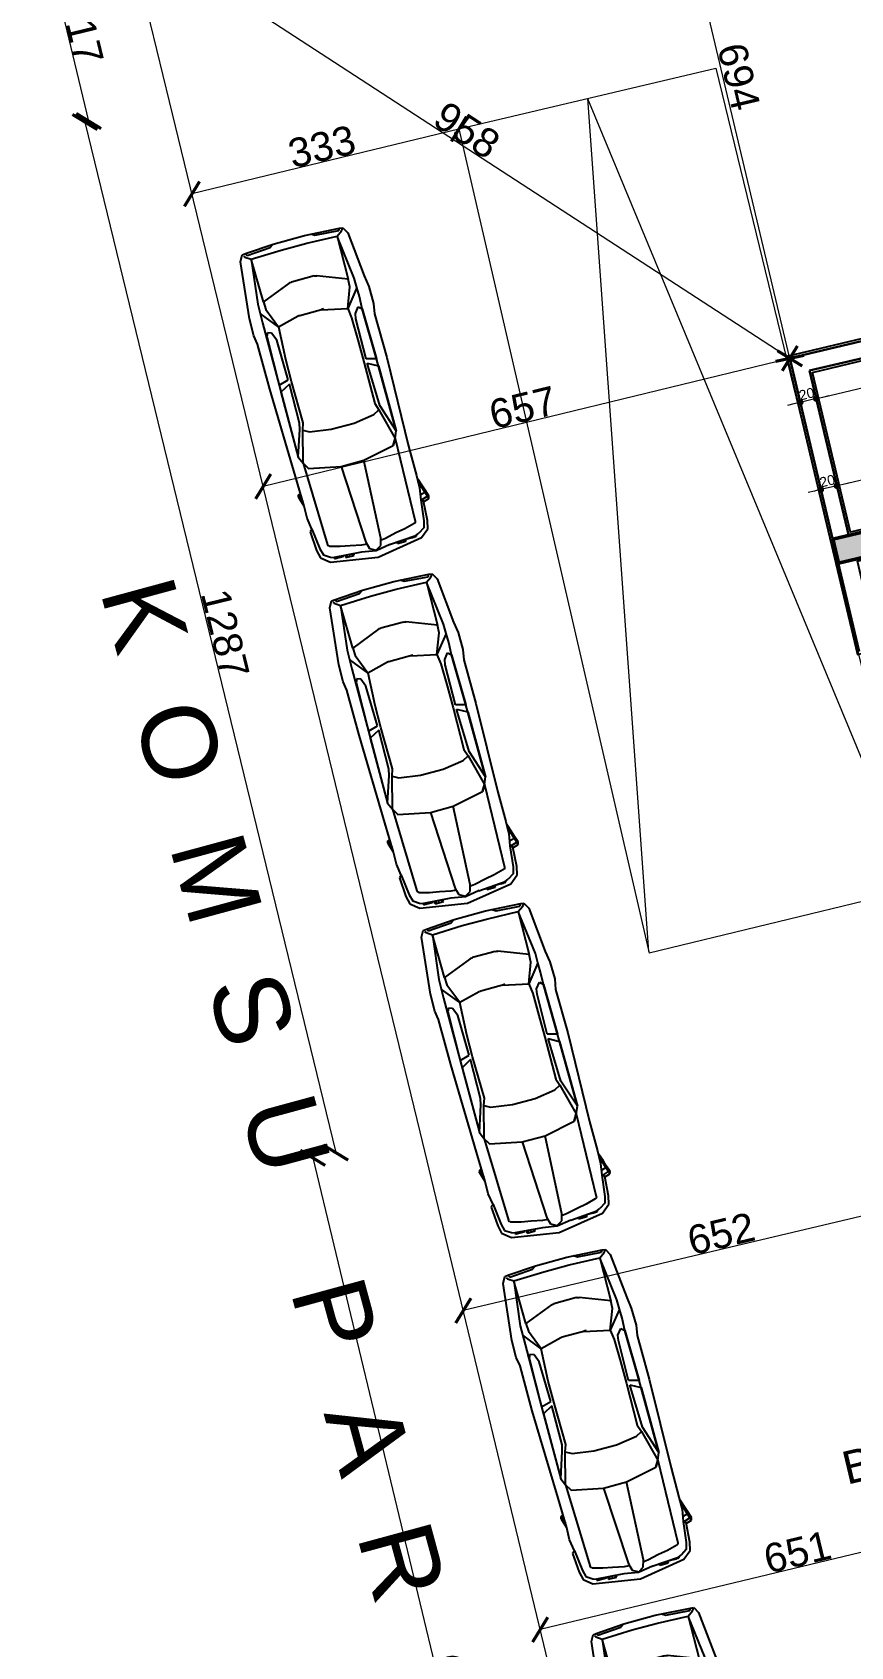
# Model space of a CAD drawing. Header units: millimetres. Extents: x 38129 to 72024, y -56282 to 16512.
# Drawn here: x 40684.6 to 40783.9, y -44623.9 to -44428 of the extents above; entities that cross this region are included whole.
import ezdxf

# ---------------------------------------------------------------- set-up
doc = ezdxf.new("R2010")
doc.units = ezdxf.units.MM
doc.linetypes.add('HIDDEN', pattern=[0.375, 0.25, -0.125])
for name, color, linetype, lineweight in [('ARABA', 167, 'Continuous', 25), ('COLUMN4', 3, 'Continuous', 50), ('DIŞÖLÇÜ', 37, 'Continuous', 0), ('DUVAR', 255, 'Continuous', 30), ('Islak Tefriş', 35, 'Continuous', 13), ('mahal', 7, 'Continuous', 5), ('pencere+KAPI', 1, 'Continuous', 0), ('TARAMA', 252, 'Continuous', 0), ('ölçü İÇ', 31, 'Continuous', 0)]:
    doc.layers.add(name, color=color, linetype=linetype, lineweight=lineweight)
doc.layers.add('sıva', color=41, linetype='Continuous')
doc.styles.add('icdisolcu_yazi', font='arial.ttf')
doc.styles.get("Standard").update_dxf_attribs({"font": 'arial.ttf'})
doc.dimstyles.new('İç Ölçü', dxfattribs={"dimtxt": 12, "dimasz": 8, "dimexe": 5, "dimexo": 0, "dimgap": 2, "dimtad": 1, "dimdec": 0, "dimzin": 12, "dimdsep": 46, "dimtxsty": 'icdisolcu_yazi', "dimblk": 'DOT', "dimcen": 8, "dimdle": 5, "dimclrd": 256, "dimclre": 256, "dimclrt": 7, "dimadec": 0, "dimazin": 3, "dimtfac": 1, "dimtdec": 0, "dimtix": 1, "dimtmove": 2, "dimatfit": 3, "dimldrblk": 'DOT', "dimfxl": 0, "dimtolj": 1, "dimtzin": 0, "dimlwd": -1, "dimlwe": -1, "dimarcsym": 0})
doc.dimstyles.new('VAZIYET', dxfattribs={"dimtxt": 35, "dimasz": 25, "dimexe": 12, "dimexo": 2, "dimtad": 1, "dimdec": 0, "dimzin": 12, "dimtxsty": 'Standard', "dimblk": 'ARCHTICK', "dimcen": -8, "dimse1": 1, "dimse2": 1, "dimadec": 0, "dimazin": 0, "dimtfac": 1, "dimtdec": 0, "dimtmove": 0, "dimatfit": 3, "dimldrblk": 'DOT', "dimfxl": 0, "dimarcsym": 0})

# ---------------------------------------------------------------- blocks, each defined once
blk = doc.blocks.new('_ArchTick')
at = {"color": 0, "linetype": 'ByBlock', "const_width": 0.15}
blk.add_lwpolyline([(-0.5, -0.5), (0.5, 0.5)], dxfattribs=at)
blk = doc.blocks.new('*D64')
at = {"layer": 'Defpoints', "color": 0, "transparency": 16777216}
for p in [(37596, -23993.5), (37900.2, -25243.9), (37797.6, -25268.9)]:
    blk.add_point(p, dxfattribs=at)
at = {"layer": 'DIŞÖLÇÜ', "color": 0, "lineweight": -2, "transparency": 16777216}
blk.add_line((37493.4, -24018.4), (37797.6, -25268.9), dxfattribs=at)
at = {"layer": 'DIŞÖLÇÜ', "color": 0, "lineweight": -2, "transparency": 16777216, "xscale": 25, "yscale": 25, "zscale": 25}
for p, rotation in [((37493.4, -24018.4), 103.6753758565999), ((37797.6, -25268.9), 283.6753758566)]:
    blk.add_blockref('_ArchTick', p, dxfattribs=dict(at, rotation=rotation))
at = {"layer": 'DIŞÖLÇÜ', "color": 0, "transparency": 16777216, "insert": (37663.5, -24639.3), "char_height": 35, "attachment_point": 5, "rotation": 283.6754}
blk.add_mtext('1287', dxfattribs=at)
blk = doc.blocks.new('_Dot')
at = {"color": 0, "lineweight": -2}
blk.add_line((-0.5, 0), (-1, 0), dxfattribs=at)
at = {"color": 0, "lineweight": 30, "const_width": 0.5}
blk.add_lwpolyline([(-0.25, 0, 1), (0.25, 0, 1)], format="xyb", close=True, dxfattribs=at)
blk = doc.blocks.new('*D65')
at = {"layer": 'Defpoints', "color": 0, "transparency": 16777216}
for p in [(37545, -23782.5), (37596, -23993.5), (37498, -24017.2)]:
    blk.add_point(p, dxfattribs=at)
at = {"layer": 'DIŞÖLÇÜ', "color": 0, "lineweight": -2, "transparency": 16777216}
blk.add_line((37447, -23806.2), (37498, -24017.2), dxfattribs=at)
at = {"layer": 'DIŞÖLÇÜ', "color": 0, "lineweight": -2, "transparency": 16777216, "xscale": 25, "yscale": 25, "zscale": 25}
for p, rotation in [((37447, -23806.2), 103.593712434733), ((37498, -24017.2), 283.593712434733)]:
    blk.add_blockref('_ArchTick', p, dxfattribs=dict(at, rotation=rotation))
at = {"layer": 'DIŞÖLÇÜ', "color": 0, "transparency": 16777216, "insert": (37490.2, -23907.4), "char_height": 35, "attachment_point": 5, "rotation": 283.5937}
blk.add_mtext('217', dxfattribs=at)
blk = doc.blocks.new('*D66')
at = {"layer": 'Defpoints', "color": 0, "transparency": 16777216}
for p in [(37900.2, -25243.9), (38254.4, -26715), (38123.9, -26746.4)]:
    blk.add_point(p, dxfattribs=at)
at = {"layer": 'DIŞÖLÇÜ', "color": 0, "lineweight": -2, "transparency": 16777216}
blk.add_line((37769.8, -25275.3), (38123.9, -26746.4), dxfattribs=at)
at = {"layer": 'DIŞÖLÇÜ', "color": 0, "lineweight": -2, "transparency": 16777216, "xscale": 25, "yscale": 25, "zscale": 25}
for p, rotation in [((37769.8, -25275.3), 103.535883640035), ((38123.9, -26746.4), 283.5358836400351)]:
    blk.add_blockref('_ArchTick', p, dxfattribs=dict(at, rotation=rotation))
at = {"layer": 'DIŞÖLÇÜ', "color": 0, "transparency": 16777216, "insert": (37964.8, -26006.5), "char_height": 35, "attachment_point": 5, "rotation": 283.5359}
blk.add_mtext('1513', dxfattribs=at)
blk = doc.blocks.new('*D89')
at = {"layer": 'Defpoints', "color": 0, "transparency": 16777216}
for p in [(38678.3, -25695.5), (38045.6, -25847.8), (38045.6, -25847.8)]:
    blk.add_point(p, dxfattribs=at)
at = {"layer": 'DIŞÖLÇÜ', "color": 0, "lineweight": -2, "transparency": 16777216}
blk.add_line((38678.3, -25695.5), (38045.6, -25847.8), dxfattribs=at)
at = {"layer": 'DIŞÖLÇÜ', "color": 0, "lineweight": -2, "transparency": 16777216, "xscale": 25, "yscale": 25, "zscale": 25}
for p, rotation in [((38678.3, -25695.5), 13.53564276883498), ((38045.6, -25847.8), 193.535642768835)]:
    blk.add_blockref('_ArchTick', p, dxfattribs=dict(at, rotation=rotation))
at = {"layer": 'DIŞÖLÇÜ', "color": 0, "transparency": 16777216, "insert": (38357.6, -25753.7), "char_height": 35, "attachment_point": 5, "rotation": 13.5356}
blk.add_mtext('651', dxfattribs=at)
blk = doc.blocks.new('ARABA PLAN2')
at = {"layer": 'ARABA'}
for p, q in [((-391.4, 58.5), (-393.8, 23.6)), ((-390.9, 62.5), (-391.4, 58.5)), ((-391.4, 58.5), (-388.8, 57)), ((-383.6, 66.6), (-390.9, 62.5)), ((-389.2, 61.3), (-387.6, 60)), ((-387.6, 60), (-383, 53.4)), ((-315.1, 74.1), (-383.6, 66.6)), ((-383, 53.4), (-329.2, 60)), ((-329.2, 60), (-306.3, 60.3)), ((-296.3, 42.9), (-317.6, 60.1)), ((-294, 74.4), (-315.1, 74.1)), ((-306.3, 60.3), (-229.1, 60.6)), ((-283.2, 72.6), (-294, 74.4)), ((-293.1, 57.7), (-289.1, 59.7)), ((-289.1, 59.7), (-229.3, 60.5)), ((-227.6, 72.6), (-283.2, 72.6)), ((-229.3, 60.5), (-232.5, 48.4)), ((-229.1, 60.6), (-140.1, 60.9)), ((-118.5, 70.2), (-227.6, 72.6)), ((-227.1, 48.4), (-220.4, 60.6)), ((-220.4, 60.6), (-140.1, 60.9)), ((-140.1, 60.9), (-171.7, 50.5)), ((-140.1, 60.9), (-131.6, 57.3)), ((-81.7, 69.3), (-118.5, 70.2)), ((-96.6, 72.2), (-97.3, 69.8)), ((-93.8, 73.1), (-96.6, 72.2)), ((-96.6, 72.2), (-87.4, 69.5)), ((-93.6, 71.3), (-94.3, 69.6)), ((-92.5, 72.6), (-93.8, 73.1)), ((-91.1, 72.2), (-93.6, 71.3)), ((-93.6, 71.3), (-93.6, 71.3)), ((-81.7, 69.3), (-92.5, 72.6)), ((-66.9, 69.8), (-81.7, 69.3)), ((-52.9, 67.5), (-66.9, 69.8)), ((-52.9, 67.5), (-50.4, 70.5)), ((-52.9, 67.5), (-27.5, 64.5)), ((-50.4, 70.5), (-26.8, 68.8)), ((-27.5, 64.5), (-19.5, 62.3)), ((-26.8, 68.8), (-17.1, 66.6)), ((-19.5, 62.3), (-14.9, 55)), ((-17.1, 66.6), (-8.9, 56.5)), ((-388.8, 57), (-390.9, 28)), ((-383, 53.4), (-384.3, 16)), ((-330, 52.7), (-383, 53.4)), ((-343.6, 17.3), (-330, 52.7)), ((-330, 52.7), (-320.5, 52.2)), ((-320.5, 52.2), (-296.6, 42.9)), ((-296.6, 42.9), (-303.1, 16.9)), ((-256.8, 44.9), (-296.3, 42.9)), ((-291.6, 53), (-293.1, 57.7)), ((-281.9, 49.3), (-291.6, 53)), ((-232.5, 48.4), (-281.9, 49.3)), ((-229.6, 45), (-256.8, 44.9)), ((-178.1, 44.4), (-229.6, 45)), ((-179, 48.8), (-227.1, 48.4)), ((-171.7, 50.5), (-179, 48.8)), ((-169.8, 47.3), (-178.1, 44.4)), ((-131.6, 57.3), (-169.8, 47.3)), ((-169.8, 47.3), (-165.8, 40.1)), ((-165.8, 40.1), (-162.1, 14.1)), ((-131.6, 57.3), (-123.9, 52.6)), ((-123.9, 52.6), (-131.6, 57.3)), ((-131.6, 57.3), (-29.9, 54.5)), ((-123.9, 52.6), (-116.1, 14.4)), ((-27.5, 52.6), (-24.2, 40.3)), ((-24.2, 40.3), (-22.2, 28.6)), ((-14.9, 55), (-13.2, 50.9)), ((-10.7, 17.7), (-13.2, 50.9)), ((-13.2, 50.9), (-11.8, 50.9)), ((-13.1, 49.9), (-11.8, 49.9)), ((-11.8, 47.9), (-12.9, 47.9)), ((-12.7, 45), (-11.8, 45)), ((-12.5, 42.2), (-11.7, 42.2)), ((-11.7, 39.8), (-12.3, 39.8)), ((-11.8, 39.2), (-12.3, 39.2)), ((-11.8, 50.9), (-11.8, 49.9)), ((-11.8, 49.9), (-11.8, 39.2)), ((-11.8, 45), (-11.8, 47.9)), ((-11.8, 45), (-11.8, 45)), ((-8.9, 56.5), (0, 0)), ((-393.8, 23.6), (-394, -15.3)), ((-390.9, 28), (-393.8, 23.6)), ((-22.2, 28.6), (-19.2, 14.8)), ((-12.1, 37.2), (-9.3, 37.2)), ((-12, 35.7), (-9.3, 35.7)), ((-9.3, 32.2), (-11.8, 32.2)), ((-11.5, 28.6), (-9.3, 28.6)), ((-9.3, 27.1), (-11.4, 27.1)), ((-9.3, 37.2), (-9.3, 27.1)), ((-384.3, 16), (-384.3, -15.5)), ((-344.2, -13.8), (-344.2, 14.3)), ((-303.3, 15.1), (-303.3, -14.6)), ((-162.1, 14.1), (-162.1, -14)), ((-116.1, 14.4), (-116.1, -13.9)), ((-116.1, 14.4), (-20.8, 9.5)), ((-20.8, 9.5), (-12.5, 7.2)), ((-19.2, 14.8), (-18.8, 10.6)), ((-18.8, 10.6), (-18.8, 8.9)), ((-12.5, 7.2), (-8.6, 0)), ((-8.6, 0), (-12.5, -6.7)), ((-7.9, 0.3), (-10.7, 17.7)), ((-10.7, -17.5), (-7.9, 0.3)), ((0, 0), (-8.9, -56)), ((-394, -15.3), (-391.4, -58.1)), ((-384.3, -15.5), (-382.9, -52.9)), ((-330, -52.2), (-343.6, -16.8)), ((-303.1, -11.4), (-296.3, -42.4)), ((-162.1, -14), (-165.8, -39.6)), ((-116.1, -13.9), (-123.9, -52.1)), ((-20.8, -9), (-116.1, -13.9)), ((-22.2, -28.1), (-19.2, -14.3)), ((-12.5, -6.7), (-20.8, -9)), ((-19.2, -14.3), (-18.8, -10.1)), ((-18.8, -10.1), (-18.8, -8.4)), ((-10.7, -17.2), (-13.2, -50.4)), ((-393.8, -23.1), (-390.9, -27.5)), ((-390.9, -27.5), (-388.8, -56.5)), ((-24.2, -39.8), (-22.2, -28.1)), ((-12.1, -36.7), (-9.3, -36.7)), ((-12, -35.2), (-9.3, -35.2)), ((-9.3, -31.7), (-11.8, -31.7)), ((-11.5, -28.1), (-9.3, -28.1)), ((-9.3, -26.6), (-11.4, -26.6)), ((-9.3, -36.7), (-9.3, -26.6)), ((-388.8, -56.5), (-391.4, -58.1)), ((-382.9, -52.9), (-387.6, -59.5)), ((-382.9, -52.9), (-330, -52.2)), ((-329.2, -59.5), (-382.9, -52.9)), ((-320.5, -51.7), (-330, -52.2)), ((-296.3, -42.4), (-320.5, -51.7)), ((-317.6, -59.6), (-296.3, -42.4)), ((-296.3, -42.4), (-284.1, -44)), ((-288.2, -49.8), (-294.9, -55.2)), ((-294.9, -55.2), (-291.2, -59.1)), ((-281.9, -48.8), (-288.2, -49.8)), ((-284.1, -44), (-256.8, -44.4)), ((-232.5, -47.9), (-281.9, -48.8)), ((-256.8, -44.4), (-229.6, -44.5)), ((-229.3, -60), (-232.5, -47.9)), ((-229.6, -44.5), (-178.1, -43.9)), ((-227.1, -47.9), (-220.4, -60.1)), ((-174.2, -49.3), (-227.1, -47.9)), ((-178.1, -43.9), (-169.8, -46.8)), ((-140.1, -60.4), (-174.2, -49.3)), ((-165.8, -39.6), (-169.8, -46.8)), ((-169.8, -46.8), (-131.6, -56.8)), ((-131.6, -56.8), (-140.1, -60.4)), ((-123.9, -52.1), (-131.6, -56.8)), ((-131.6, -56.8), (-123.9, -52.1)), ((-131.6, -56.8), (-29.9, -54)), ((-27.5, -52.1), (-24.2, -39.8)), ((-19.5, -61.8), (-14.9, -54.5)), ((-8.9, -56), (-17.1, -66.1)), ((-13.2, -50.4), (-14.9, -54.5)), ((-13.2, -50.4), (-11.8, -50.4)), ((-13.1, -49.4), (-11.8, -49.4)), ((-11.8, -47.4), (-12.9, -47.4)), ((-12.7, -44.5), (-11.8, -44.5)), ((-12.5, -41.7), (-11.7, -41.7)), ((-11.8, -38.7), (-12.3, -38.7)), ((-11.7, -39.3), (-12.3, -39.3)), ((-11.8, -49.4), (-11.8, -38.7)), ((-11.8, -44.5), (-11.8, -47.4)), ((-11.8, -44.5), (-11.8, -44.5)), ((-11.8, -50.4), (-11.8, -49.4)), ((-391.4, -58.1), (-390.9, -62)), ((-389.2, -60.8), (-390.9, -62)), ((-390.9, -62), (-383.6, -66.1)), ((-387.6, -59.5), (-389.2, -60.8)), ((-383.6, -66.1), (-328.6, -71.6)), ((-317.6, -59.6), (-329.2, -59.5)), ((-328.6, -71.6), (-315.1, -73.6)), ((-306.3, -59.8), (-317.6, -59.6)), ((-315.1, -73.6), (-294, -73.9)), ((-291.2, -59.1), (-306.3, -59.8)), ((-294, -73.9), (-281.6, -71.6)), ((-229.3, -60), (-291.2, -59.1)), ((-291.2, -59.1), (-229.3, -60)), ((-281.6, -71.6), (-227.6, -72.1)), ((-140.1, -60.4), (-229.3, -60)), ((-227.6, -72.1), (-118.5, -69.7)), ((-220.4, -60.1), (-140.1, -60.4)), ((-118.5, -69.7), (-82.3, -69.7)), ((-82.3, -69.7), (-66.9, -69.3)), ((-77, -70.5), (-79.7, -69.7)), ((-69.3, -73), (-77, -70.5)), ((-74.6, -69.5), (-68, -71.7)), ((-62.3, -75.2), (-69.3, -73)), ((-68, -71.7), (-69.2, -73)), ((-67.2, -69.4), (-68, -71.7)), ((-68, -71.7), (-60.5, -74.1)), ((-66.9, -69.3), (-52.9, -67)), ((-60.5, -74.1), (-62.5, -75.2)), ((-57.4, -76.8), (-62.3, -75.2)), ((-58.6, -68.1), (-60.5, -74.1)), ((-60.5, -74.1), (-54.9, -75.9)), ((-54.9, -75.9), (-57.4, -76.8)), ((-54.7, -77.7), (-57.4, -76.8)), ((-52.4, -67.9), (-54.9, -75.9)), ((-54.9, -75.9), (-51.9, -76.8)), ((-51.9, -76.8), (-54.7, -77.7)), ((-52.9, -67), (-27.5, -64)), ((-50.4, -70), (-52.9, -67)), ((-49.7, -69.7), (-51.9, -76.8)), ((-26.8, -68.3), (-50.4, -70)), ((-27.5, -64), (-19.5, -61.8)), ((-17.1, -66.1), (-26.8, -68.3))]:
    blk.add_line(p, q, dxfattribs=at)
for centre, radius, start, end in [((-30, 52), 2.55, 14.836, 88.4014), ((-335.7, 14.3), 8.5, 158.9292, 180), ((-294.8, 15.1), 8.5, 168.1297, 180), ((-335.7, -13.8), 8.5, 180, 201.0708), ((-328.8, -11.4), 25.7, 352.9, 0.0069), ((-30, -51.5), 2.55, 271.5986, 345.164)]:
    blk.add_arc(centre, radius, start, end, dxfattribs=at)
blk = doc.blocks.new('*D71')
at = {"layer": 'Defpoints', "color": 0, "transparency": 16777216}
for p in [(38586.3, -25310.1), (37952.4, -25460.7), (37952.4, -25460.7)]:
    blk.add_point(p, dxfattribs=at)
at = {"layer": 'DIŞÖLÇÜ', "color": 0, "lineweight": -2, "transparency": 16777216}
blk.add_line((38586.3, -25310.1), (37952.4, -25460.7), dxfattribs=at)
at = {"layer": 'DIŞÖLÇÜ', "color": 0, "lineweight": -2, "transparency": 16777216, "xscale": 25, "yscale": 25, "zscale": 25}
for p, rotation in [((38586.3, -25310.1), 13.36481680279742), ((37952.4, -25460.7), 193.3648168027973)]:
    blk.add_blockref('_ArchTick', p, dxfattribs=dict(at, rotation=rotation))
at = {"layer": 'DIŞÖLÇÜ', "color": 0, "transparency": 16777216, "insert": (38265.1, -25367.4), "char_height": 35, "attachment_point": 5, "rotation": 13.3648}
blk.add_mtext('652', dxfattribs=at)
blk = doc.blocks.new('*D93')
at = {"layer": 'Defpoints', "color": 0, "transparency": 16777216}
for p in [(38188.4, -23630.1), (38188.4, -23630.1), (38348.4, -24305.2)]:
    blk.add_point(p, dxfattribs=at)
at = {"layer": 'DIŞÖLÇÜ', "color": 0, "lineweight": -2, "transparency": 16777216}
blk.add_line((38348.4, -24305.2), (38188.4, -23630.1), dxfattribs=at)
at = {"layer": 'DIŞÖLÇÜ', "color": 0, "lineweight": -2, "transparency": 16777216, "xscale": 25, "yscale": 25, "zscale": 25}
for p, rotation in [((38188.4, -23630.1), 103.3262540737925), ((38348.4, -24305.2), 283.3262540737925)]:
    blk.add_blockref('_ArchTick', p, dxfattribs=dict(at, rotation=rotation))
at = {"layer": 'DIŞÖLÇÜ', "color": 0, "transparency": 16777216, "insert": (38286.4, -23963.4), "char_height": 35, "attachment_point": 5, "rotation": 283.3263}
blk.add_mtext('694', dxfattribs=at)
blk = doc.blocks.new('*D74')
at = {"layer": 'Defpoints', "color": 0, "transparency": 16777216}
for p in [(38348.4, -24305.2), (37709.7, -24460.6), (37709.7, -24460.6)]:
    blk.add_point(p, dxfattribs=at)
at = {"layer": 'DIŞÖLÇÜ', "color": 0, "lineweight": -2, "transparency": 16777216}
blk.add_line((38348.4, -24305.2), (37709.7, -24460.6), dxfattribs=at)
at = {"layer": 'DIŞÖLÇÜ', "color": 0, "lineweight": -2, "transparency": 16777216, "xscale": 25, "yscale": 25, "zscale": 25}
for p, rotation in [((38348.4, -24305.2), 13.67537585659966), ((37709.7, -24460.6), 193.6753758565996)]:
    blk.add_blockref('_ArchTick', p, dxfattribs=dict(at, rotation=rotation))
at = {"layer": 'DIŞÖLÇÜ', "color": 0, "transparency": 16777216, "insert": (38024.6, -24364.9), "char_height": 35, "attachment_point": 5, "rotation": 13.6754}
blk.add_mtext('657', dxfattribs=at)
blk = doc.blocks.new('*D94')
at = {"layer": 'Defpoints', "color": 0, "transparency": 16777216}
for p in [(37545, -23782.5), (37545, -23782.5), (38348.4, -24305.2)]:
    blk.add_point(p, dxfattribs=at)
at = {"layer": 'DIŞÖLÇÜ', "color": 0, "lineweight": -2, "transparency": 16777216}
blk.add_line((38348.4, -24305.2), (37545, -23782.5), dxfattribs=at)
at = {"layer": 'DIŞÖLÇÜ', "color": 0, "lineweight": -2, "transparency": 16777216, "xscale": 25, "yscale": 25, "zscale": 25}
for p, rotation in [((37545, -23782.5), 146.9534091128103), ((38348.4, -24305.2), 326.9534091128103)]:
    blk.add_blockref('_ArchTick', p, dxfattribs=dict(at, rotation=rotation))
at = {"layer": 'DIŞÖLÇÜ', "color": 0, "transparency": 16777216, "insert": (37956.8, -24028.4), "char_height": 35, "attachment_point": 5, "rotation": 326.9534}
blk.add_mtext('958', dxfattribs=at)
blk = doc.blocks.new('*D95')
at = {"layer": 'Defpoints', "color": 0, "transparency": 16777216}
for p in [(37947.1, -24026.9), (37623.3, -24105.7), (37623.3, -24105.7)]:
    blk.add_point(p, dxfattribs=at)
at = {"layer": 'DIŞÖLÇÜ', "color": 0, "lineweight": -2, "transparency": 16777216}
blk.add_line((37947.1, -24026.9), (37623.3, -24105.7), dxfattribs=at)
at = {"layer": 'DIŞÖLÇÜ', "color": 0, "lineweight": -2, "transparency": 16777216, "xscale": 25, "yscale": 25, "zscale": 25}
for p, rotation in [((37947.1, -24026.9), 13.67537585659966), ((37623.3, -24105.7), 193.6753758565996)]:
    blk.add_blockref('_ArchTick', p, dxfattribs=dict(at, rotation=rotation))
at = {"layer": 'DIŞÖLÇÜ', "color": 0, "transparency": 16777216, "insert": (37780.8, -24048.3), "char_height": 35, "attachment_point": 5, "rotation": 13.6754}
blk.add_mtext('333', dxfattribs=at)
blk = doc.blocks.new('*D234')
at = {"layer": 'Defpoints', "color": 0, "transparency": 16777216}
for p in [(36851.7, -18093.4), (36851.7, -18093.4), (36871.7, -18093.4)]:
    blk.add_point(p, dxfattribs=at)
at = {"layer": 'ölçü İÇ', "linetype": 'Continuous', "transparency": 16777216}
for p, q in [((36843.7, -18093.4), (36835.7, -18093.4)), ((36871.7, -18093.4), (36851.7, -18093.4)), ((36879.7, -18093.4), (36887.7, -18093.4))]:
    blk.add_line(p, q, dxfattribs=at)
at = {"layer": 'ölçü İÇ', "transparency": 16777216}
for p, q in [((36851.7, -18093.4), (36851.7, -18088.4)), ((36871.7, -18093.4), (36871.7, -18088.4))]:
    blk.add_line(p, q, dxfattribs=at)
at = {"layer": 'ölçü İÇ', "transparency": 16777216, "xscale": 8, "yscale": 8, "zscale": 8}
blk.add_blockref('_Dot', (36851.7, -18093.4), dxfattribs=at)
at = {"layer": 'ölçü İÇ', "transparency": 16777216, "xscale": 8, "yscale": 8, "zscale": 8, "rotation": 180}
blk.add_blockref('_Dot', (36871.7, -18093.4), dxfattribs=at)
at = {"layer": 'ölçü İÇ', "color": 7, "transparency": 16777216, "insert": (36861.7, -18085.3), "char_height": 12, "attachment_point": 5, "style": 'icdisolcu_yazi'}
blk.add_mtext('\\A1;20', dxfattribs=at)
blk = doc.blocks.new('*D235')
at = {"layer": 'Defpoints', "color": 0, "transparency": 16777216}
for p in [(36851.7, -18202), (36851.7, -18202), (36871.7, -18202)]:
    blk.add_point(p, dxfattribs=at)
at = {"layer": 'ölçü İÇ', "transparency": 16777216}
for p, q in [((36851.7, -18202), (36851.7, -18197)), ((36871.7, -18202), (36871.7, -18197))]:
    blk.add_line(p, q, dxfattribs=at)
at = {"layer": 'ölçü İÇ', "linetype": 'Continuous', "transparency": 16777216}
for p, q in [((36843.7, -18202), (36835.7, -18202)), ((36871.7, -18202), (36851.7, -18202)), ((36879.7, -18202), (36887.7, -18202))]:
    blk.add_line(p, q, dxfattribs=at)
at = {"layer": 'ölçü İÇ', "transparency": 16777216, "xscale": 8, "yscale": 8, "zscale": 8}
blk.add_blockref('_Dot', (36851.7, -18202), dxfattribs=at)
at = {"layer": 'ölçü İÇ', "transparency": 16777216, "xscale": 8, "yscale": 8, "zscale": 8, "rotation": 180}
blk.add_blockref('_Dot', (36871.7, -18202), dxfattribs=at)
at = {"layer": 'ölçü İÇ', "color": 7, "transparency": 16777216, "insert": (36861.7, -18193.8), "char_height": 12, "attachment_point": 5, "style": 'icdisolcu_yazi'}
blk.add_mtext('\\A1;20', dxfattribs=at)
blk = doc.blocks.new('wertertw')
at = {"layer": 'TARAMA', "lineweight": -3}
h = blk.add_hatch(dxfattribs=at)
h.set_pattern_fill('ANSI33', color=256, scale=2.5, style=0)
h.set_pattern_definition([(45, (-86643.698, -32547.66), (-11.2253202, 11.2253202), []), (45, (-86632.472, -32547.66), (-11.2253202, 11.2253202), [7.9375, -3.96875])])
h.paths.add_polyline_path([(-616.2, 351.9), (-616.2, -88.1), (-306.2, -88.1), (-306.2, -68.1), (-596.2, -68.1), (-596.2, 331.9), (-306.2, 331.9), (-306.2, 351.9)])
h.paths.add_polyline_path([(38.8, -338.1), (78.8, -338.1), (78.8, -378.1), (38.8, -378.1)])
h.paths.add_polyline_path([(-471.2, -318.1), (-441.2, -318.1), (-441.2, -378.1), (-471.2, -378.1)])
h.paths.add_polyline_path([(-961.2, -318.1), (-931.2, -318.1), (-931.2, -378.1), (-961.2, -378.1)])
h.paths.add_polyline_path([(343.8, -163.1), (413.8, -163.1), (413.8, -198.1), (343.8, -198.1)])
h.paths.add_polyline_path([(8.8, -163.1), (78.8, -163.1), (78.8, -198.1), (8.8, -198.1)])
h.paths.add_polyline_path([(-1036.2, -148.1), (-906.2, -148.1), (-906.2, -178.1), (-1036.2, -178.1)])
h.paths.add_polyline_path([(-976.2, 256.9), (-916.2, 256.9), (-916.2, 226.9), (-976.2, 226.9)])
h.paths.add_polyline_path([(343.8, 459.4), (413.8, 459.4), (413.8, 424.4), (343.8, 424.4)])
h.paths.add_polyline_path([(8.8, 459.4), (78.8, 459.4), (78.8, 424.4), (8.8, 424.4)])
h.paths.add_polyline_path([(-616.2, 531.9), (-306.2, 531.9), (-306.2, 511.9), (-616.2, 511.9)])
h.paths.add_polyline_path([(-976.2, 656.9), (-916.2, 656.9), (-916.2, 626.9), (-976.2, 626.9)])
h.paths.add_polyline_path([(-616.2, 971.9), (-306.2, 971.9), (-306.2, 951.9), (-616.2, 951.9)])
h.paths.add_polyline_path([(343.8, 1081.9), (413.8, 1081.9), (413.8, 1046.9), (343.8, 1046.9)])
h.paths.add_polyline_path([(8.8, 1081.9), (78.8, 1081.9), (78.8, 1046.9), (8.8, 1046.9)])
h.paths.add_polyline_path([(-1036.2, 1061.9), (-906.2, 1061.9), (-906.2, 1031.9), (-1036.2, 1031.9)])
h.paths.add_polyline_path([(-931.2, 1286.9), (-901.2, 1286.9), (-901.2, 1226.9), (-931.2, 1226.9)])
h.paths.add_polyline_path([(68.8, 1332), (108.8, 1332), (108.8, 1292), (68.8, 1292)])
h.paths.add_polyline_path([(-511.2, 1332), (-481.2, 1332), (-481.2, 1252), (-511.2, 1252)])
at = {"layer": 'COLUMN4', "color": 3}
blk.add_lwpolyline([(-1036.2, 1061.9), (-906.2, 1061.9), (-906.2, 1031.9), (-1036.2, 1031.9)], close=True, dxfattribs=at)
blk = doc.blocks.new('*D106')
at = {"layer": 'Defpoints', "color": 0, "transparency": 16777216}
for p in [(36871.7, -18202), (37376.7, -18202), (37376.7, -18203.5)]:
    blk.add_point(p, dxfattribs=at)
at = {"layer": 'ölçü İÇ', "transparency": 16777216}
for p, q in [((36871.7, -18202), (36871.7, -18197)), ((37376.7, -18203.5), (37376.7, -18197))]:
    blk.add_line(p, q, dxfattribs=at)
at = {"layer": 'ölçü İÇ', "linetype": 'Continuous', "transparency": 16777216}
blk.add_line((36879.7, -18202), (37368.7, -18202), dxfattribs=at)
at = {"layer": 'ölçü İÇ', "transparency": 16777216, "xscale": 8, "yscale": 8, "zscale": 8, "rotation": 180}
blk.add_blockref('_Dot', (36871.7, -18202), dxfattribs=at)
at = {"layer": 'ölçü İÇ', "transparency": 16777216, "xscale": 8, "yscale": 8, "zscale": 8}
blk.add_blockref('_Dot', (37376.7, -18202), dxfattribs=at)
at = {"layer": 'ölçü İÇ', "color": 7, "transparency": 16777216, "insert": (37124.2, -18193.8), "char_height": 12, "attachment_point": 5, "style": 'icdisolcu_yazi'}
blk.add_mtext('\\A1;505', dxfattribs=at)
blk = doc.blocks.new('*D237')
at = {"layer": 'Defpoints', "color": 0, "transparency": 16777216}
for p in [(36871.7, -18093.4), (37376.8, -18093.4), (37376.8, -18094.7)]:
    blk.add_point(p, dxfattribs=at)
at = {"layer": 'ölçü İÇ', "transparency": 16777216}
for p, q in [((36871.7, -18093.4), (36871.7, -18088.4)), ((37376.8, -18094.7), (37376.8, -18088.4))]:
    blk.add_line(p, q, dxfattribs=at)
at = {"layer": 'ölçü İÇ', "linetype": 'Continuous', "transparency": 16777216}
blk.add_line((36879.7, -18093.4), (37368.8, -18093.4), dxfattribs=at)
at = {"layer": 'ölçü İÇ', "transparency": 16777216, "xscale": 8, "yscale": 8, "zscale": 8, "rotation": 180}
blk.add_blockref('_Dot', (36871.7, -18093.4), dxfattribs=at)
at = {"layer": 'ölçü İÇ', "transparency": 16777216, "xscale": 8, "yscale": 8, "zscale": 8}
blk.add_blockref('_Dot', (37376.8, -18093.4), dxfattribs=at)
at = {"layer": 'ölçü İÇ', "color": 7, "transparency": 16777216, "insert": (37124.2, -18085.3), "char_height": 12, "attachment_point": 5, "style": 'icdisolcu_yazi'}
blk.add_mtext('\\A1;505', dxfattribs=at)
blk = doc.blocks.new('RTY45TGDFGS')
at = {"layer": 'DUVAR'}
for p, q in [((36957, -18038.4), (36851.7, -18038.4)), ((36851.7, -18264.6), (36851.7, -18038.4)), ((36957, -18058.4), (36871.7, -18058.4)), ((36871.7, -18264.6), (36871.7, -18058.4)), ((36851.7, -18284.6), (36851.7, -18404.1))]:
    blk.add_line(p, q, dxfattribs=at)
at = {"layer": 'sıva'}
blk.add_lwpolyline([(37009.7, -18035.4), (36848.7, -18035.4), (36848.7, -18407.1), (36874.7, -18407.1), (36874.7, -18296.8), (36985.2, -18296.8), (36985.2, -18260.5), (36874.7, -18260.5), (36874.7, -18061.4), (36954, -18061.4), (36954, -18102.5), (36991.7, -18102.5), (36991.7, -18061.4), (37009.7, -18061.4)], close=True, dxfattribs=at)
at = {"layer": 'DIŞÖLÇÜ'}
blk.add_blockref('wertertw', (37888, -19325.8), dxfattribs=at)
at = {"layer": 'pencere+KAPI', "linetype": 'HIDDEN', "insert": (36604.1, -19384.5), "char_height": 40, "width": 1884.499, "attachment_point": 7}
blk.add_mtext('B', dxfattribs=at)
at = {"layer": 'ölçü İÇ'}
for base, p1, p2, picture, middle in [((36851.7, -18093.4), (36871.7, -18093.4), (36851.7, -18093.4), '*D234', (36861.7, -18085.3)), ((37376.8, -18093.4), (36871.7, -18093.4), (37376.8, -18094.7), '*D237', (37124.2, -18085.3)), ((36851.7, -18202), (36871.7, -18202), (36851.7, -18202), '*D235', (36861.7, -18193.8)), ((37376.7, -18202), (36871.7, -18202), (37376.7, -18203.5), '*D106', (37124.2, -18193.8))]:
    dim = blk.add_linear_dim(base=base, p1=p1, p2=p2, dimstyle='İç Ölçü', dxfattribs=at)
    dim.commit()
    dim.dimension.update_dxf_attribs({"geometry": picture, "text_midpoint": middle})
blk = doc.blocks.new('E34ED')
for p, q in [((37596, -23993.5), (37545, -23782.5)), ((37900.2, -25243.9), (37596, -23993.5)), ((38254.4, -26715), (37900.2, -25243.9))]:
    blk.add_line(p, q)
at = {"layer": 'DIŞÖLÇÜ'}
blk.add_line((37947.1, -24026.8), (38258.5, -23953.1), dxfattribs=at)
at = {"layer": 'Islak Tefriş'}
for p, q in [((38258.5, -23953.1), (38500.6, -24948.5)), ((38102.8, -23990), (38500.6, -24948.5)), ((38102.8, -23990), (38177.1, -25025.1)), ((37947.1, -24026.8), (38177.6, -25027.1)), ((38500.6, -24948.5), (38177.6, -25027.1))]:
    blk.add_line(p, q, dxfattribs=at)
at = {"layer": 'ARABA', "extrusion": (0, 0, -1), "xscale": 1.015379105054308, "yscale": 1.015379105054308, "zscale": -1.015379105054307, "rotation": 254.8880141821207}
for p in [(-37849, -24546.3), (-37957.3, -24966.2), (-38068.6, -25365.9), (-38167.4, -25786), (-38274.5, -26220.6)]:
    blk.add_blockref('ARABA PLAN2', p, dxfattribs=at)
at = {"layer": 'TARAMA', "rotation": 13.32768646837602}
blk.add_blockref('RTY45TGDFGS', (-1669.1, -15247.6), dxfattribs=at)
at = {"layer": 'mahal', "insert": (37598.5, -24564), "char_height": 90, "attachment_point": 1, "rotation": 285.2036}
blk.add_mtext_dynamic_manual_height_columns('K  O  M  S  U    P  A  R  S  E  L', width=2477.29, gutter_width=12.5, heights=[0], dxfattribs=at)
at = {"layer": 'DIŞÖLÇÜ'}
for p1, p2, distance, picture, middle in [((38348.4, -24305.2), (38188.4, -23630.1), 0, '*D93', (38286.4, -23963.4)), ((38348.4, -24305.2), (37545, -23782.5), 0, '*D94', (37956.8, -24028.4)), ((37545, -23782.5), (37596, -23993.5), -100.8, '*D65', (37490.2, -23907.4)), ((37596, -23993.5), (37900.2, -25243.9), -105.6, '*D64', (37663.5, -24639.3)), ((37947.1, -24026.9), (37623.3, -24105.7), 0, '*D95', (37780.8, -24048.3)), ((38348.4, -24305.2), (37709.7, -24460.6), 0, '*D74', (38024.6, -24364.9)), ((37900.2, -25243.9), (38254.4, -26715), -134.2, '*D66', (37964.8, -26006.5)), ((38586.3, -25310.1), (37952.4, -25460.7), 0, '*D71', (38265.1, -25367.4)), ((38678.3, -25695.5), (38045.6, -25847.8), 0, '*D89', (38357.6, -25753.7))]:
    dim = blk.add_aligned_dim(p1=p1, p2=p2, distance=distance, dimstyle='VAZIYET', dxfattribs=at)
    dim.commit()
    dim.dimension.update_dxf_attribs({"geometry": picture, "text_midpoint": middle})

msp = doc.modelspace()

# ---------------------------------------------------------------- block references
at = {"layer": 'DIŞÖLÇÜ', "xscale": 0.1, "yscale": 0.1, "zscale": 0.1}
msp.add_blockref('E34ED', (36941.64, -42037.03), dxfattribs=at)

doc.saveas('drawing.dxf')
